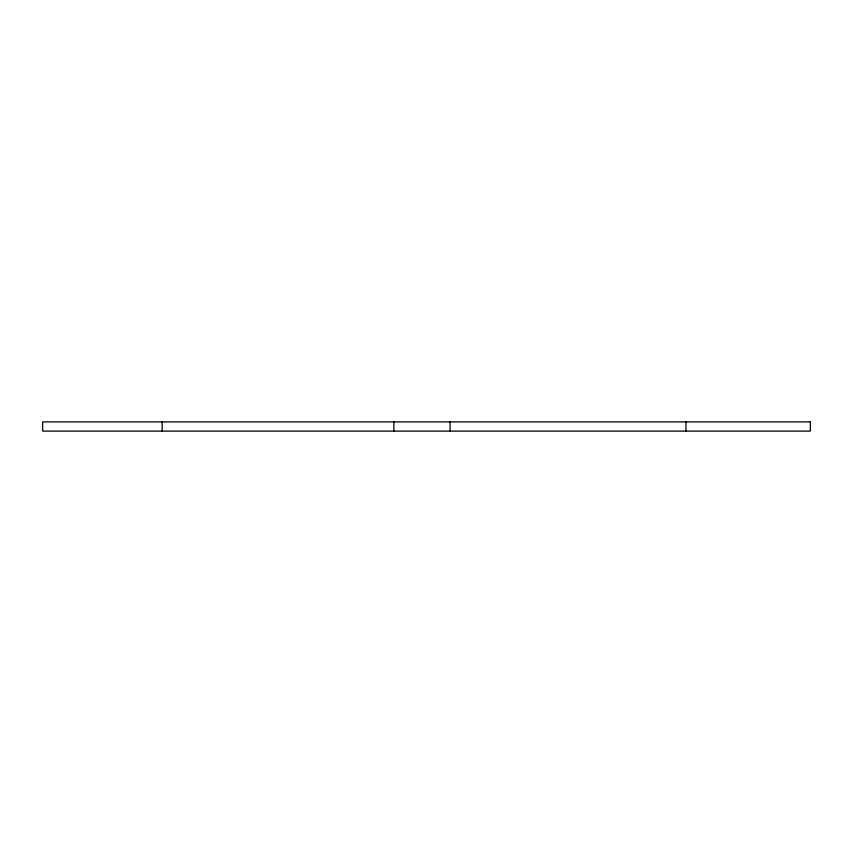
<?xml version="1.0" encoding="UTF-8"?>
<svg xmlns="http://www.w3.org/2000/svg" width="853" height="853" viewBox="0 0 853 853"><rect width="100%" height="100%" fill="white"/><g stroke="black" fill="none" stroke-linecap="round" stroke-linejoin="round"><path stroke-width="1.28" d="M685.929 421.904L685.929 431.096M450.075 421.904L450.075 431.096M393.873 421.904L393.873 431.096M162.177 421.904L162.177 431.096M810.35 421.904L42.65 421.904L42.65 431.096L810.35 431.096L810.35 421.904"/></g></svg>
